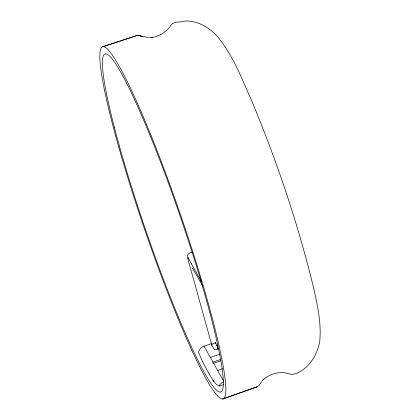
<?xml version="1.0" encoding="UTF-8"?>
<svg xmlns="http://www.w3.org/2000/svg" width="420" height="420" viewBox="0 0 420 420"><rect width="100%" height="100%" fill="white"/><g stroke="black" fill="none" stroke-linecap="round" stroke-linejoin="round"><path stroke-width="0.63" d="M187.892 257.549L201.49 281.736M187.341 256.872C187.042 254.074 189.934 252.525 192.297 252.152M212.053 344.284L215.434 342.662L216.342 344.279A3.722 0.389 71.1 0 1 218.122 349.031L216.374 349.629A1.859 0.908 -15.5 0 1 214.168 349.419L211.895 345.377L187.541 257.712M262.715 380.116L263.918 378.961C260.589 381.596 259.896 387.161 255.003 387.56L222.731 399A186.081 19.346 71.1 0 1 116.256 138.122A186.081 19.346 71.1 0 1 149.389 131.45A186.081 19.346 71.1 0 1 222.731 399L257.481 386.652L255.003 387.56M262.915 380.074C270.013 373.317 281.032 370.619 290.267 374.199C292.105 374.829 294.01 373.957 295.827 373.611C309.194 368.34 317.016 355.294 319.704 341.712C321.562 323.132 317.431 304.768 313.325 286.766C297.796 223.067 276.717 160.75 251.48 100.259C242.303 79.905 234.266 58.548 220.689 40.604C212.557 29.426 199.763 20.822 185.546 21C181.172 22.701 174.709 20.79 171.313 24.622C166.913 31.715 159.343 36.598 151.048 37.585L152.917 37.333L146.48 37.186L138.747 35.369L139.503 35.354L142.249 36.755L140.501 36.062M202.624 361.762L198.55 352.433A7.445 6.452 -29.3 0 1 203.978 346.154L211.397 343.618M216.305 345.791L218.053 345.193M210.341 357.473L220.091 354.139M212.767 362.156L220.799 359.41M212.872 363.515L220.794 360.806M217.618 370.409L222.49 368.744M202.619 361.756A178.637 18.575 71.1 0 0 212.888 380.016L215.675 383.686L219.083 386.127L223.414 384.647M137.398 35.38L102.853 46.715L137.398 35.38L139.503 35.354M191.783 263.791L191.341 263.687M188.748 258.51L188.008 257.733M202.681 286.099L192.444 267.892L192.67 268.506M217.214 347.413L218.122 349.031M203.978 346.154L223.346 380.599M212.888 380.016L213.827 381.691M215.434 342.662L215.78 343.917M219.083 386.127A7.445 6.452 -29.3 0 1 223.451 381.932M211.895 345.377A3.722 1.817 -15.5 0 1 211.906 344.405M114.34 127.318A178.637 18.575 71.1 0 0 218.248 391.498A178.637 18.575 71.1 0 0 155.794 149.751A178.637 18.575 71.1 0 0 114.34 127.318"/></g></svg>
